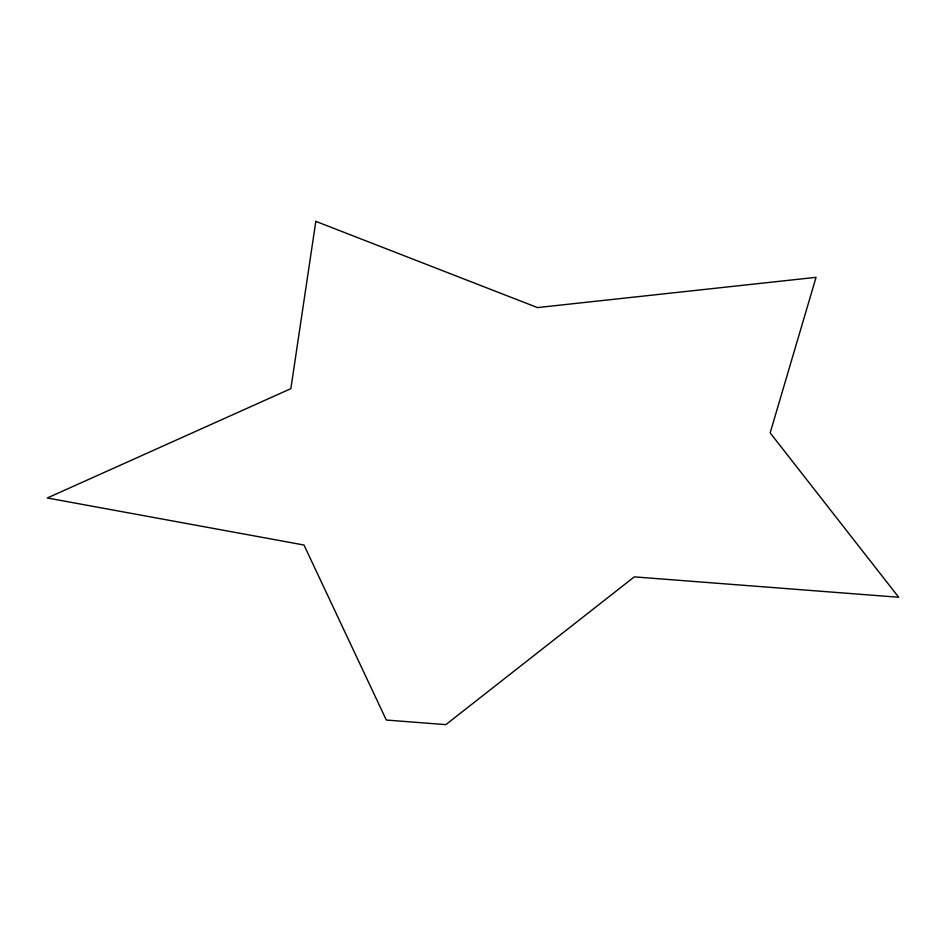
<?xml version="1.0" encoding="UTF-8"?>
<svg xmlns="http://www.w3.org/2000/svg" width="946" height="946" viewBox="0 0 946 946"><rect width="100%" height="100%" fill="white"/><g stroke="black" fill="none" stroke-linecap="round" stroke-linejoin="round"><path stroke-width="1.42" d="M315.822 221.364L290.86 388.652L47.3 497.986L303.985 545.014L386.311 720.048L445.826 724.636L634.317 576.871L898.7 597.257L770.162 432.878L816.055 277.332L537.458 307.58L315.822 221.364"/></g></svg>
